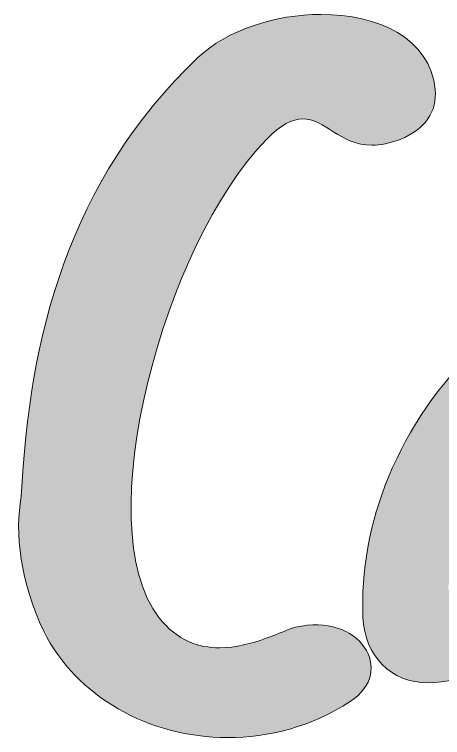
# Model space of a CAD drawing. Header units: inches. Extents: x 147 to 972, y -907 to -173.
# Drawn here: x 146.8 to 323.7, y -824.6 to -525.6 of the extents above; entities that cross this region are included whole.
import ezdxf

# ---------------------------------------------------------------- set-up
doc = ezdxf.new("R2010")
doc.units = ezdxf.units.IN
doc.header["$MEASUREMENT"] = 0
doc.layers.add('Layer 1', color=7, linetype='Continuous')

# ---------------------------------------------------------------- blocks, each defined once
blk = doc.blocks.new('block 6')
at = {"layer": 'Layer 1', "true_color": 0xe43b40}
h = blk.add_hatch(color=13, dxfattribs=at)
h.dxf.hatch_style = 2
edge = h.paths.add_edge_path()
edge.add_spline(control_points=[(149.62, -724.96), (152.85, -658.79), (168.99, -594.64), (222.65, -543.39), (234.76, -532.1), (254.53, -525.64), (273.49, -525.64), (296.89, -525.64), (318.68, -535.33), (320.7, -556.71), (321.5, -565.59), (316.66, -573.25), (306.17, -577.29), (301.73, -578.9), (298.1, -579.71), (294.47, -579.71), (281.56, -579.71), (275.1, -568.81), (265.82, -568.81), (261.79, -568.81), (256.95, -571.23), (250.9, -577.29), (208.53, -620.86), (177.06, -737.06), (206.51, -774.99), (214.18, -784.67), (223.06, -787.5), (231.53, -787.5), (245.25, -787.5), (257.75, -780.23), (263, -779.02), (289.23, -772.57), (304.96, -797.18), (285.59, -809.69), (269.46, -820.18), (252.11, -824.62), (234.76, -824.62), (202.48, -824.62), (172.22, -807.67), (158.9, -780.64), (149.22, -760.46), (146.8, -739.89), (149.62, -724.96)], knot_values=[0, 0, 0, 0, 1, 1, 1, 2, 2, 2, 3, 3, 3, 4, 4, 4, 5, 5, 5, 6, 6, 6, 7, 7, 7, 8, 8, 8, 9, 9, 9, 10, 10, 10, 11, 11, 11, 12, 12, 12, 13, 13, 13, 14, 14, 14, 14], degree=3, periodic=1)
h = blk.add_hatch(color=13, dxfattribs=at)
h.dxf.hatch_style = 2
edge = h.paths.add_edge_path()
edge.add_spline(control_points=[(340.06, -661.21), (350.14, -651.53), (359.42, -646.28), (369.11, -646.28), (377.98, -646.28), (387.26, -651.12), (397.75, -660.4), (401.38, -658.39), (402.19, -655.56), (403.8, -653.14), (409.86, -645.47), (417.12, -642.24), (424.38, -644.67), (443.75, -650.72), (436.08, -676.54), (430.03, -695.91), (423.98, -714.47), (412.68, -755.62), (419.14, -774.18), (424.38, -789.11), (414.7, -798.79), (403.8, -798.79), (398.56, -798.79), (392.91, -796.37), (388.47, -791.93), (377.58, -780.64), (383.63, -770.15), (379.6, -762.48), (373.95, -764.5), (371.53, -769.34), (368.3, -772.97), (349.34, -793.55), (331.58, -802.02), (317.86, -802.02), (302.13, -802.02), (291.64, -790.72), (290.83, -774.99), (289.22, -737.06), (304.55, -695.1), (340.06, -661.21)], knot_values=[0, 0, 0, 0, 1, 1, 1, 2, 2, 2, 3, 3, 3, 4, 4, 4, 5, 5, 5, 6, 6, 6, 7, 7, 7, 8, 8, 8, 9, 9, 9, 10, 10, 10, 11, 11, 11, 12, 12, 12, 13, 13, 13, 13], degree=3, periodic=1)
edge = h.paths.add_edge_path()
edge.add_spline(control_points=[(325.93, -763.29), (341.67, -752.39), (350.14, -739.48), (360.23, -727.78), (369.91, -716.48), (378.39, -705.19), (363.46, -689.05), (341.67, -708.01), (331.18, -732.22), (325.93, -763.29)], knot_values=[0, 0, 0, 0, 1, 1, 1, 2, 2, 2, 3, 3, 3, 3], degree=3, periodic=1)
at = {"layer": 'Layer 1', "lineweight": 0}
for points, knots in [([(149.62, -724.96), (152.85, -658.79), (168.99, -594.64), (222.65, -543.39), (234.76, -532.1), (254.53, -525.64), (273.49, -525.64), (296.89, -525.64), (318.68, -535.33), (320.7, -556.71), (321.5, -565.59), (316.66, -573.25), (306.17, -577.29), (301.73, -578.9), (298.1, -579.71), (294.47, -579.71), (281.56, -579.71), (275.1, -568.81), (265.82, -568.81), (261.79, -568.81), (256.95, -571.23), (250.9, -577.29), (208.53, -620.86), (177.06, -737.06), (206.51, -774.99), (214.18, -784.67), (223.06, -787.5), (231.53, -787.5), (245.25, -787.5), (257.75, -780.23), (263, -779.02), (289.23, -772.57), (304.96, -797.18), (285.59, -809.69), (269.46, -820.18), (252.11, -824.62), (234.76, -824.62), (202.48, -824.62), (172.22, -807.67), (158.9, -780.64), (149.22, -760.46), (146.8, -739.89), (149.62, -724.96)], [0, 0, 0, 0, 1, 1, 1, 2, 2, 2, 3, 3, 3, 4, 4, 4, 5, 5, 5, 6, 6, 6, 7, 7, 7, 8, 8, 8, 9, 9, 9, 10, 10, 10, 11, 11, 11, 12, 12, 12, 13, 13, 13, 14, 14, 14, 14]), ([(340.06, -661.21), (350.14, -651.53), (359.42, -646.28), (369.11, -646.28), (377.98, -646.28), (387.26, -651.12), (397.75, -660.4), (401.38, -658.39), (402.19, -655.56), (403.8, -653.14), (409.86, -645.47), (417.12, -642.24), (424.38, -644.67), (443.75, -650.72), (436.08, -676.54), (430.03, -695.91), (423.98, -714.47), (412.68, -755.62), (419.14, -774.18), (424.38, -789.11), (414.7, -798.79), (403.8, -798.79), (398.56, -798.79), (392.91, -796.37), (388.47, -791.93), (377.58, -780.64), (383.63, -770.15), (379.6, -762.48), (373.95, -764.5), (371.53, -769.34), (368.3, -772.97), (349.34, -793.55), (331.58, -802.02), (317.86, -802.02), (302.13, -802.02), (291.64, -790.72), (290.83, -774.99), (289.22, -737.06), (304.55, -695.1), (340.06, -661.21)], [0, 0, 0, 0, 1, 1, 1, 2, 2, 2, 3, 3, 3, 4, 4, 4, 5, 5, 5, 6, 6, 6, 7, 7, 7, 8, 8, 8, 9, 9, 9, 10, 10, 10, 11, 11, 11, 12, 12, 12, 13, 13, 13, 13])]:
    blk.add_open_spline(points, degree=3, knots=knots, dxfattribs=at)
blk = doc.blocks.new('block 3')
at = {"layer": 'Layer 1'}
blk.add_blockref('block 6', (0, 0), dxfattribs=at)
blk = doc.blocks.new('block 2')
at = {"layer": 'Layer 1'}
blk.add_blockref('block 3', (0, 0), dxfattribs=at)

msp = doc.modelspace()

# ---------------------------------------------------------------- block references
at = {"layer": 'Layer 1'}
msp.add_blockref('block 2', (0, 0), dxfattribs=at)

doc.saveas('drawing.dxf')
